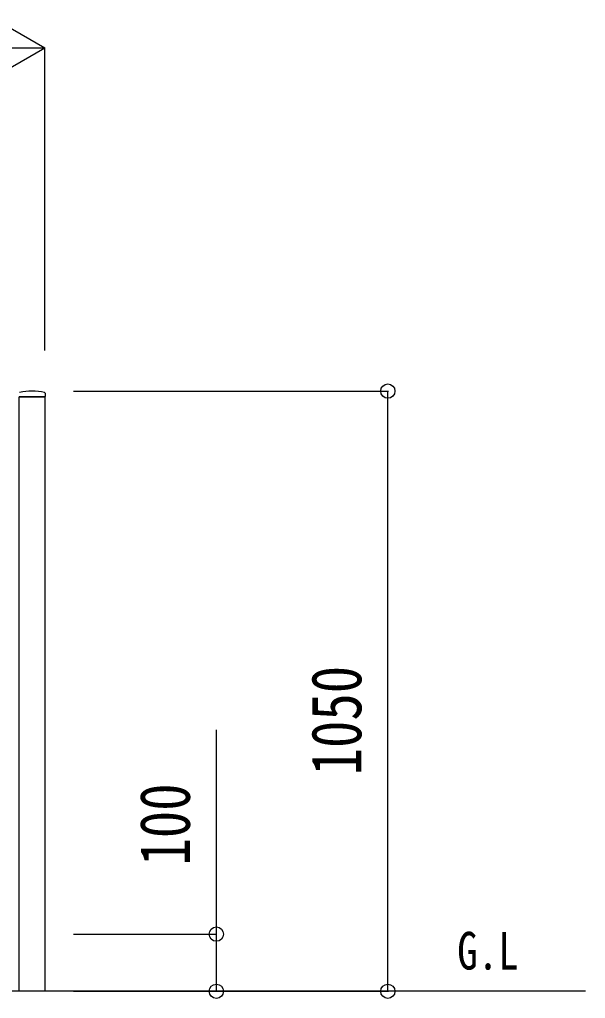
# Model space of a CAD drawing. Units: millimetres, scale not verified. Extents: x -16832 to 16820, y -11892 to 11880.
# Drawn here: x 14187 to 15177, y -7701 to -5988 of the extents above; entities that cross this region are included whole.
import ezdxf
from ezdxf.enums import TextEntityAlignment as Align

# ---------------------------------------------------------------- set-up
doc = ezdxf.new("R2010")
doc.units = ezdxf.units.MM
doc.header["$LTSCALE"] = 50
for name, color, linetype in [('0-1_USER1', 3, 'Continuous'), ('0-3_YKK_11E', 7, 'Continuous'), ('0-5_YKK_13', 4, 'Continuous'), ('0-6_YKK_A1', 4, 'Continuous'), ('0-7_YKK_D', 6, 'Continuous')]:
    doc.layers.add(name, color=color, linetype=linetype)
doc.styles.add('ＭＳ ゴシック', font='')
doc.styles.get('ＭＳ ゴシック').set_extended_font_data('MS Gothic')

msp = doc.modelspace()

# ---------------------------------------------------------------- linework, layer by layer
at = {"layer": '0-3_YKK_11E'}
msp.add_line((15176.67, -7688.18), (7790.65, -7688.18), dxfattribs=at)
at = {"layer": '0-5_YKK_13'}
for p, q in [((14231.05, -6641.79), (14231.43, -6647.86)), ((14231.13, -6648.18), (14185.73, -6648.18))]:
    msp.add_line(p, q, dxfattribs=at)
for centre, radius, start, end in [((14208.43, -6728.18), 90, 75.93448, 104.06552), ((14230.06, -6641.85), 1, 3.5, 75.93448), ((14231.13, -6647.88), 0.3, 270, 3.5)]:
    msp.add_arc(centre, radius, start, end, dxfattribs=at)
at = {"layer": '0-6_YKK_A1'}
msp.add_line((14185.93, -6648.18), (14230.93, -6648.18), dxfattribs=at)
msp.add_lwpolyline([(14185.93, -6648.18), (14230.93, -6648.18), (14230.93, -7688.18), (14185.93, -7688.18)], close=True, dxfattribs=at)
at = {"layer": '0-7_YKK_D'}
for p, q in [((14230.93, -6038.18), (14144.32, -5988.18)), ((14230.93, -6038.18), (14057.72, -6038.18)), ((14230.93, -6038.18), (14144.32, -6088.18)), ((14230.93, -6567.18), (14230.93, -6037.18)), ((14280.93, -6638.18), (14831.93, -6638.18)), ((14830.93, -7688.18), (14830.93, -6638.18)), ((14280.93, -7588.18), (14531.93, -7588.18)), ((14280.93, -7688.18), (14531.93, -7688.18)), ((14438.17, -7688.18), (14831.93, -7688.18))]:
    msp.add_line(p, q, dxfattribs=at)
msp.add_lwpolyline([(14530.93, -7688.18), (14530.93, -7588.18), (14530.93, -7230.58)], dxfattribs=at)
for centre in [(14830.93, -6638.18), (14530.93, -7588.18), (14530.93, -7688.18), (14830.93, -7688.18)]:
    msp.add_circle(centre, 12.5, dxfattribs=at)

# ---------------------------------------------------------------- texts
at = {"layer": '0-1_USER1', "style": 'ＭＳ ゴシック', "width": 0.8}
msp.add_text('G.L', height=65.98, dxfattribs=at).set_placement((14952.33, -7669.96), align=Align.BOTTOM_LEFT)
at = {"layer": '0-7_YKK_D', "style": 'ＭＳ ゴシック', "width": 0.8}
for s, p in [('1050', (14810.93, -7310.38)), ('100', (14510.93, -7468.18))]:
    msp.add_text(s, height=87.98, rotation=90, dxfattribs=at).set_placement(p, align=Align.BOTTOM_LEFT)

doc.saveas('drawing.dxf')
